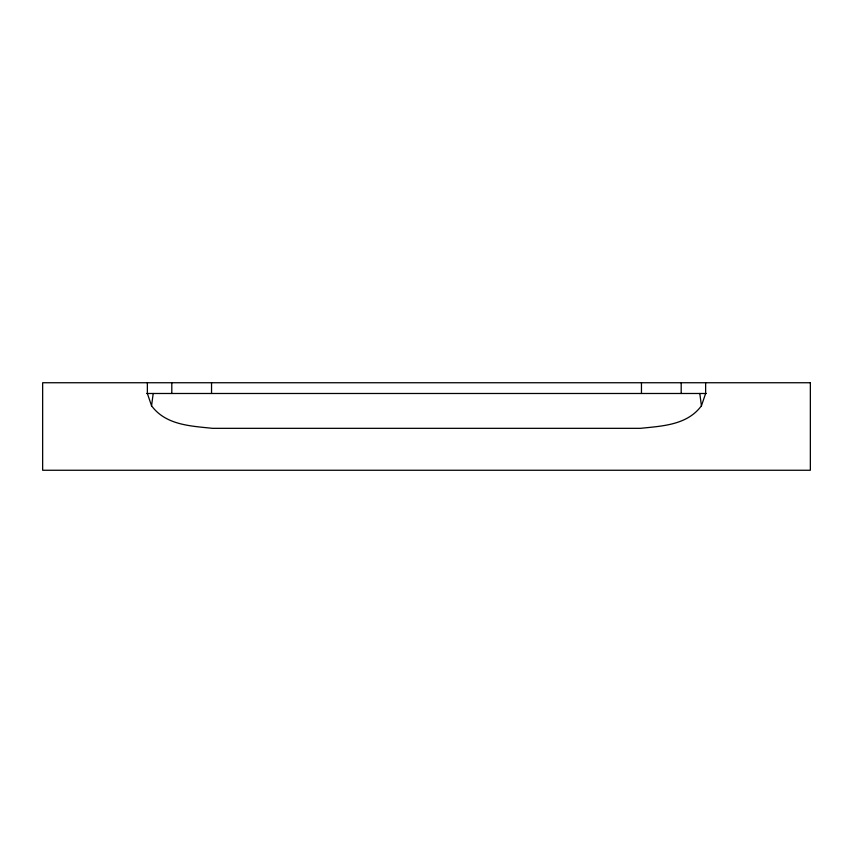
<?xml version="1.0" encoding="UTF-8"?>
<svg xmlns="http://www.w3.org/2000/svg" width="853" height="853" viewBox="0 0 853 853"><rect width="100%" height="100%" fill="white"/><g stroke="black" fill="none" stroke-linecap="round" stroke-linejoin="round"><path stroke-width="1.28" d="M705.634 382.741L705.634 393.489L701.433 405.804C687.145 425.178 662.291 426.01 640.454 428.334L212.546 428.334C190.709 426.01 165.855 425.178 151.567 405.804L153.199 393.489M146.673 393.489L706.327 393.489M151.567 405.804L147.366 393.489L147.366 382.741M699.801 393.489L701.422 405.804M681.195 382.741L681.195 393.489M641.456 382.741L641.456 393.489M211.544 382.741L211.544 393.489M171.805 382.741L171.805 393.489M810.35 382.741L42.65 382.741L42.65 470.259L810.35 470.259L810.35 382.741"/></g></svg>
